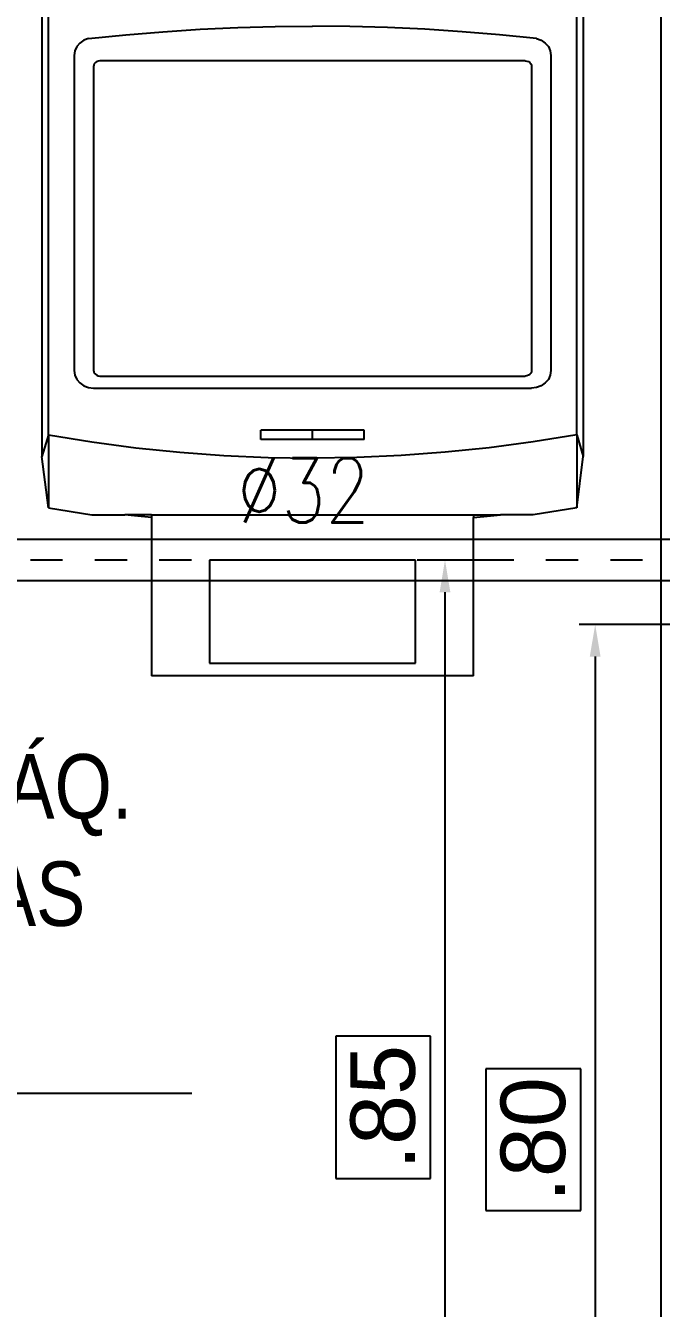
# Model space of a CAD drawing. Extents: x 41.9 to 126, y -21.3 to 38.1.
# Drawn here: x 92.674 to 94.647, y -14.603 to -10.619 of the extents above; entities that cross this region are included whole.
import ezdxf

# ---------------------------------------------------------------- set-up
doc = ezdxf.new("R2010")
doc.units = 0
for name, pattern in [('(_DASHED_)', [0.3, 0.2, -0.1]), ('AGUA_FRIA', [1000, 1000, 0]), ('DASHDOT2', [0.5, 0.25, -0.125, 0, -0.125])]:
    doc.linetypes.add(name, pattern=pattern)
doc.layers.get('Defpoints').update_dxf_attribs({"linetype": 'CONTINUOUS'})
for name, color, linetype in [('ARQUITETURA_R07', 8, 'CONTINUOUS'), ('IND_DIAMETRO', 7, 'CONTINUOUS'), ('IND_FLUXO', 3, 'CONTINUOUS'), ('LINHA_EIXO', 8, 'DASHDOT2'), ('LISTAGEM_TEXTO', 7, 'CONTINUOUS'), ('TUBO-PVC_SOLDAVEL_MARROM', 162, 'CONTINUOUS'), ('US_dimension', 7, 'CONTINUOUS')]:
    doc.layers.add(name, color=color, linetype=linetype)
doc.layers.add('RIOPREN_0.05', color=7, linetype='CONTINUOUS', lineweight=5)
doc.styles.add('ARIAL', font='arial.ttf')
doc.styles.add('romans', font='romans.shx')
doc.dimstyles.new('1_25 A.F', dxfattribs={"dimscale": 0, "dimtxt": 0.2, "dimasz": 0.1, "dimexe": 0.05, "dimexo": 0.05, "dimgap": -0.045, "dimtad": 1, "dimlfac": 0.25, "dimzin": 5, "dimdsep": 46, "dimtxsty": 'ARIAL', "dimcen": 0, "dimclrd": 256, "dimclre": 256, "dimclrt": 256, "dimadec": 0, "dimazin": 0, "dimtfac": 1, "dimtmove": 2, "dimatfit": 3, "dimfxl": 0.08, "dimtolj": 1, "dimtzin": 1, "dimlwd": -1, "dimlwe": -1, "dimarcsym": 0})

# ---------------------------------------------------------------- blocks, each defined once
blk = doc.blocks.new('VISTAS')
at = {"layer": 'ARQUITETURA_R07'}
for p, q in [((0.11684, -1.29352), (0.11684, 0.71648)), ((-0.35879, -0.3463), (-0.35879, 0.01622)), ((0.05121, -0.3463), (0.05121, 0.01622)), ((-0.36379, -0.00068), (-0.36379, -0.36321)), ((0.05621, -0.00068), (0.05621, -0.36321)), ((-0.21188, -0.03015), (-0.18284, -0.02936)), ((-0.18284, -0.02936), (-0.15379, -0.02909)), ((-0.12474, -0.02936), (-0.15379, -0.02909)), ((-0.09571, -0.03015), (-0.12474, -0.02936)), ((-0.32767, -0.03862), (-0.33129, -0.03998)), ((-0.32767, -0.03862), (-0.2988, -0.03571)), ((-0.2988, -0.03571), (-0.26987, -0.03333)), ((-0.26987, -0.03333), (-0.24089, -0.03148)), ((-0.24089, -0.03148), (-0.21188, -0.03015)), ((-0.06669, -0.03148), (-0.09571, -0.03015)), ((-0.03771, -0.03333), (-0.06669, -0.03148)), ((-0.00878, -0.03571), (-0.03771, -0.03333)), ((0.02009, -0.03862), (-0.00878, -0.03571)), ((0.02009, -0.03862), (0.02371, -0.03998)), ((-0.33828, -0.04823), (-0.33879, -0.05175)), ((-0.33678, -0.04495), (-0.33828, -0.04823)), ((-0.3344, -0.04214), (-0.33678, -0.04495)), ((-0.33129, -0.03998), (-0.3344, -0.04214)), ((0.02371, -0.03998), (0.02682, -0.04214)), ((0.02682, -0.04214), (0.0292, -0.04495)), ((0.0292, -0.04495), (0.0307, -0.04823)), ((0.0307, -0.04823), (0.03121, -0.05175)), ((-0.33879, -0.05175), (-0.33879, -0.29645)), ((-0.32362, -0.05934), (-0.32379, -0.06051)), ((-0.32312, -0.05824), (-0.32362, -0.05934)), ((-0.32233, -0.0573), (-0.32312, -0.05824)), ((-0.32129, -0.05658), (-0.32233, -0.0573)), ((-0.32009, -0.05613), (-0.32129, -0.05658)), ((-0.31879, -0.05598), (-0.32009, -0.05613)), ((0.01121, -0.05598), (-0.31879, -0.05598)), ((0.01121, -0.05598), (0.0125, -0.05613)), ((0.0125, -0.05613), (0.01371, -0.05658)), ((0.01371, -0.05658), (0.01474, -0.0573)), ((0.01474, -0.0573), (0.01554, -0.05824)), ((0.01554, -0.05824), (0.01604, -0.05934)), ((0.01604, -0.05934), (0.01621, -0.06051)), ((0.03121, -0.05175), (0.03121, -0.29645)), ((-0.32379, -0.06051), (-0.32379, -0.29615)), ((0.01621, -0.06051), (0.01621, -0.29615)), ((-0.33879, -0.29645), (-0.33828, -0.29997)), ((-0.32379, -0.29615), (-0.32362, -0.29732)), ((-0.32362, -0.29732), (-0.32312, -0.29841)), ((-0.32312, -0.29841), (-0.32233, -0.29935)), ((0.01554, -0.29841), (0.01474, -0.29935)), ((0.01604, -0.29732), (0.01554, -0.29841)), ((0.01621, -0.29615), (0.01604, -0.29732)), ((0.03121, -0.29645), (0.0307, -0.29997)), ((-0.33828, -0.29997), (-0.33678, -0.30325)), ((-0.33678, -0.30325), (-0.3344, -0.30607)), ((-0.3344, -0.30607), (-0.33129, -0.30823)), ((-0.33129, -0.30823), (-0.32767, -0.30959)), ((-0.32233, -0.29935), (-0.32129, -0.30007)), ((-0.32129, -0.30007), (-0.32009, -0.30053)), ((-0.32009, -0.30053), (-0.31879, -0.30068)), ((-0.31879, -0.30068), (0.01121, -0.30068)), ((0.0125, -0.30053), (0.01121, -0.30068)), ((0.01371, -0.30007), (0.0125, -0.30053)), ((0.01474, -0.29935), (0.01371, -0.30007)), ((0.02371, -0.30823), (0.02009, -0.30959)), ((0.02682, -0.30607), (0.02371, -0.30823)), ((0.0292, -0.30325), (0.02682, -0.30607)), ((0.0307, -0.29997), (0.0292, -0.30325)), ((-0.32767, -0.30959), (-0.32379, -0.31005)), ((-0.32379, -0.31005), (0.01621, -0.31005)), ((0.02009, -0.30959), (0.01621, -0.31005)), ((-0.35879, -0.3463), (-0.36379, -0.36321)), ((-0.35879, -0.3463), (-0.35879, -0.403)), ((-0.35879, -0.3463), (-0.32495, -0.35183)), ((-0.15379, -0.34268), (-0.19379, -0.34268)), ((-0.19379, -0.34993), (-0.19379, -0.34268)), ((-0.11379, -0.34268), (-0.15379, -0.34268)), ((-0.15379, -0.34993), (-0.15379, -0.34268)), ((-0.11379, -0.34993), (-0.11379, -0.34268)), ((0.05121, -0.3463), (0.01737, -0.35183)), ((0.05121, -0.3463), (0.05121, -0.403)), ((0.05121, -0.3463), (0.05621, -0.36321)), ((-0.32495, -0.35183), (-0.29094, -0.35636)), ((-0.29094, -0.35636), (-0.25678, -0.35989)), ((-0.15379, -0.34993), (-0.19379, -0.34993)), ((-0.11379, -0.34993), (-0.15379, -0.34993)), ((-0.01664, -0.35636), (-0.0508, -0.35989)), ((0.01737, -0.35183), (-0.01664, -0.35636)), ((-0.35879, -0.403), (-0.36379, -0.36321)), ((-0.25678, -0.35989), (-0.22251, -0.36241)), ((-0.22251, -0.36241), (-0.18817, -0.36392)), ((-0.18817, -0.36392), (-0.15379, -0.36443)), ((-0.11941, -0.36392), (-0.15379, -0.36443)), ((-0.08507, -0.36241), (-0.11941, -0.36392)), ((-0.0508, -0.35989), (-0.08507, -0.36241)), ((0.05121, -0.403), (0.05621, -0.36321)), ((-0.35879, -0.403), (-0.32495, -0.40852)), ((0.05121, -0.403), (0.01737, -0.40852)), ((-0.32495, -0.40852), (-0.29952, -0.40852)), ((-0.29182, -0.40935), (-0.29952, -0.40852)), ((-0.27879, -0.40852), (-0.29952, -0.40852)), ((-0.27879, -0.4105), (-0.29182, -0.40935)), ((-0.27879, -0.40852), (-0.27879, -0.4105)), ((-0.27879, -0.40852), (-0.02879, -0.40852)), ((-0.27879, -0.4105), (-0.27879, -0.53352)), ((-0.02879, -0.40852), (-0.02879, -0.4105)), ((-0.02879, -0.40852), (-0.00806, -0.40852)), ((-0.02879, -0.4105), (-0.01576, -0.40935)), ((-0.02879, -0.53352), (-0.02879, -0.4105)), ((-0.01576, -0.40935), (-0.00806, -0.40852)), ((0.01737, -0.40852), (-0.00806, -0.40852)), ((-0.23379, -0.44352), (-0.23379, -0.52352)), ((-0.07379, -0.44352), (-0.23379, -0.44352)), ((-0.07379, -0.52352), (-0.07379, -0.44352)), ((-0.23379, -0.52352), (-0.07379, -0.52352)), ((-0.02879, -0.53352), (-0.27879, -0.53352))]:
    blk.add_line(p, q, dxfattribs=at)
blk = doc.blocks.new('*D118')
at = {"layer": 'Defpoints', "color": 0, "transparency": 16777216}
for p in [(95.0279, -12.4789), (94.4414, -15.6789), (95.0279, -15.6789)]:
    blk.add_point(p, dxfattribs=at)
at = {"layer": 'US_dimension', "transparency": 16777216}
for p, q in [((94.9779, -12.4789), (94.3914, -12.4789)), ((94.4414, -12.5789), (94.4414, -15.5789)), ((94.3964, -13.8591), (94.1021, -13.8591)), ((94.1021, -13.8591), (94.1021, -14.2987)), ((94.3964, -14.2987), (94.3964, -13.8591)), ((94.1021, -14.2987), (94.3964, -14.2987)), ((94.9779, -15.6789), (94.3914, -15.6789))]:
    blk.add_line(p, q, dxfattribs=at)
for points in [[(94.4247, -12.5789), (94.458, -12.5789), (94.4414, -12.4789)], [(94.4247, -15.5789), (94.458, -15.5789), (94.4414, -15.6789)]]:
    blk.add_solid(points, dxfattribs=at)
at = {"layer": 'US_dimension', "transparency": 16777216, "insert": (94.2493, -14.0789), "char_height": 0.2, "attachment_point": 5, "rotation": 90, "style": 'ARIAL'}
blk.add_mtext('\\A1;.80', dxfattribs=at)
blk = doc.blocks.new('*D119')
at = {"layer": 'Defpoints', "color": 0, "transparency": 16777216}
for p in [(94.2276, -12.2789), (93.9752, -15.6789), (94.2276, -15.6789)]:
    blk.add_point(p, dxfattribs=at)
at = {"layer": 'US_dimension', "transparency": 16777216}
for p, q in [((94.1776, -12.2789), (93.9252, -12.2789)), ((93.9752, -12.3789), (93.9752, -15.5789)), ((93.9302, -13.758), (93.636, -13.758)), ((93.636, -13.758), (93.636, -14.1998)), ((93.9302, -14.1998), (93.9302, -13.758)), ((93.636, -14.1998), (93.9302, -14.1998)), ((94.1776, -15.6789), (93.9252, -15.6789))]:
    blk.add_line(p, q, dxfattribs=at)
for points in [[(93.9586, -12.3789), (93.9919, -12.3789), (93.9752, -12.2789)], [(93.9586, -15.5789), (93.9919, -15.5789), (93.9752, -15.6789)]]:
    blk.add_solid(points, dxfattribs=at)
at = {"layer": 'US_dimension', "transparency": 16777216, "insert": (93.7831, -13.9789), "char_height": 0.2, "attachment_point": 5, "rotation": 90, "style": 'ARIAL'}
blk.add_mtext('\\A1;.85', dxfattribs=at)

msp = doc.modelspace()

# ---------------------------------------------------------------- linework, layer by layer
at = {"layer": 'IND_FLUXO'}
msp.add_lwpolyline([(93.0551, -12.2789, 0, 0, 0), (93.7051, -12.2789, 0.2, 0, 0), (94.0551, -12.2789, 0, 0, 0)], format="xyseb", dxfattribs=at)
at = {"layer": 'LINHA_EIXO', "linetype": '(_DASHED_)', "ltscale": 0.5}
msp.add_line((101.7885, -12.2789), (89.1216, -12.2789), dxfattribs=at)
at = {"layer": 'TUBO-PVC_SOLDAVEL_MARROM', "linetype": 'AGUA_FRIA'}
msp.add_lwpolyline([(91.1297, -12.2789), (91.1297, -12.3429), (95.9805, -12.3429), (95.9805, -12.2789), (95.9805, -12.2149), (91.1297, -12.2149)], close=True, dxfattribs=at)

# ---------------------------------------------------------------- block references
at = {"layer": 'LISTAGEM_TEXTO', "xscale": 4, "yscale": 4, "zscale": 4}
msp.add_blockref('VISTAS', (94.1793, -10.5048), dxfattribs=at)

# ---------------------------------------------------------------- texts
at = {"layer": 'IND_DIAMETRO', "style": 'romans', "width": 0.8}
msp.add_text('%%C32', height=0.2, dxfattribs=at).set_placement((93.3303, -12.1629))
at = {"layer": 'RIOPREN_0.05', "insert": (88.6256, -12.8817), "char_height": 0.2, "width": 6.684595, "attachment_point": 1, "rotation": 359.9999, "style": 'ARIAL'}
msp.add_mtext('\\pxsm1,qc;{\\fArial Narrow|b0|i0|c0|p34;ADAPTADOR MÁQ.\\PLAVAR ROUPAS\\PPVC %%C40}', dxfattribs=at)

# ---------------------------------------------------------------- dimensions: what is measured, and where the dimension line sits
at = {"layer": 'US_dimension'}
for base, p1, p2, picture, middle in [((93.9752, -15.6789), (94.2276, -12.2789), (94.2276, -15.6789), '*D119', (93.7831, -13.9789)), ((94.4414, -15.6789), (95.0279, -12.4789), (95.0279, -15.6789), '*D118', (94.2493, -14.0789))]:
    dim = msp.add_linear_dim(base=base, p1=p1, p2=p2, angle=90, dimstyle='1_25 A.F', override={"dimscale": 1}, dxfattribs=at)
    dim.commit()
    dim.dimension.update_dxf_attribs({"geometry": picture, "text_midpoint": middle})

# ---------------------------------------------------------------- leaders
at = {"layer": 'LISTAGEM_TEXTO'}
for points in [[(89.9219, -12.4789), (90.8386, -13.9346), (93.189, -13.9346)], [(90.0091, -12.7869), (90.7995, -14.7374), (92.8628, -14.7374)]]:
    msp.add_leader(points, dimstyle='1_25 A.F', override={"dimscale": 1, "dimgap": 0.045, "dimtad": 0, "dimzin": 0}, dxfattribs=at)

doc.saveas('drawing.dxf')
